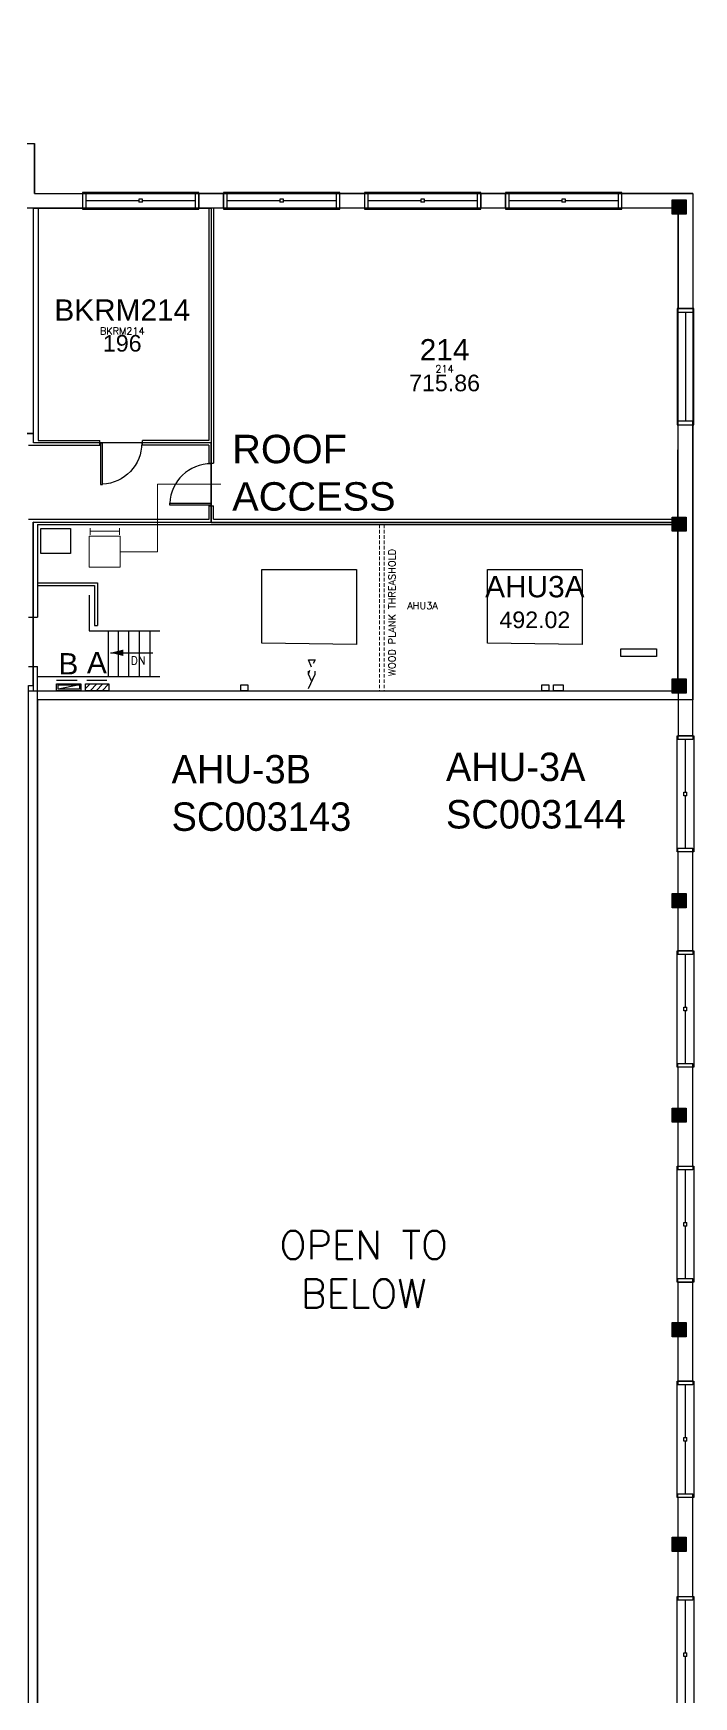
# Model space of a CAD drawing. Header units: inches. Extents: x -2145 to 3863, y -18008 to 4650.
# Drawn here: x 40 to 597, y -16723 to -15320 of the extents above; entities that cross this region are included whole.
import ezdxf
from ezdxf.enums import TextEntityAlignment as Align

# ---------------------------------------------------------------- set-up
doc = ezdxf.new("R2010")
doc.units = ezdxf.units.IN
doc.header["$LTSCALE"] = 48
doc.header["$MEASUREMENT"] = 0
doc.linetypes.add('HIDDEN2', pattern=[0.1875, 0.125, -0.0625])
doc.layers.get('0').update_dxf_attribs({"linetype": 'CONTINUOUS'})
for name, color, linetype in [('A-COLS', 1, 'CONTINUOUS'), ('A-COLS-GRID', 41, 'CONTINUOUS'), ('A-DOOR', 30, 'CONTINUOUS'), ('A-FLOR-STRS', 30, 'CONTINUOUS'), ('A-TEXT', 2, 'CONTINUOUS'), ('A-WALLS', 1, 'CONTINUOUS'), ('A-WIN', 30, 'CONTINUOUS'), ('CAFM_Gross', 200, 'CONTINUOUS'), ('CAFM_ID', 8, 'CONTINUOUS'), ('CAFM_MeasuredGross', 50, 'CONTINUOUS'), ('CAFM_SPACE', 5, 'CONTINUOUS'), ('CAFM_Space_Label', 7, 'CONTINUOUS'), ('FCA HVAC EQ', 30, 'CONTINUOUS')]:
    doc.layers.add(name, color=color, linetype=linetype)
doc.layers.add('A-EQPM', color=30, linetype='CONTINUOUS', lineweight=0)
doc.layers.add('A-FLOR-SPCL', color=2, linetype='CONTINUOUS', lineweight=15)
doc.styles.add('ARIAL', font='arial.ttf')
doc.styles.add('CAFM-TXT', font='txt.shx', dxfattribs={"height": 6})
doc.styles.add('ROMANS', font='ROMANS.shx')

# ---------------------------------------------------------------- blocks, each defined once
blk = doc.blocks.new('WN2')
for p, q in [((0, -0.5625), (0, 0.5625)), ((0, 0.5625), (1, 0.5625)), ((0, 0.5), (0.03125, 0.5)), ((0.03125, 0.5), (0.03125, -0.5)), ((1, 0.5), (0.96875, 0.5)), ((0.96875, -0.5), (0.96875, 0.5)), ((1, 0.5625), (1, -0.5625)), ((0.03125, 0), (0.484375, 0)), ((0.484375, 0.109375), (0.515625, 0.109375)), ((0.484375, -0.09375), (0.484375, 0.109375)), ((0.515625, 0.109375), (0.515625, -0.09375)), ((0.515625, 0), (0.96875, 0)), ((0.484375, -0.09375), (0.515625, -0.09375)), ((0, -0.5), (0.03125, -0.5)), ((1, -0.5625), (0, -0.5625)), ((1, -0.5), (0.96875, -0.5))]:
    blk.add_line(p, q)
blk = doc.blocks.new('WN1')
for p, q in [((0, -0.5625), (0, 0.5625)), ((0, 0.5625), (1, 0.5625)), ((0, 0.5), (0.03125, 0.5)), ((0.03125, 0.5), (0.03125, -0.5)), ((1, 0.5), (0.96875, 0.5)), ((0.96875, -0.5), (0.96875, 0.5)), ((1, 0.5625), (1, -0.5625)), ((0.03125, 0), (0.96875, 0)), ((0, -0.5), (0.03125, -0.5)), ((1, -0.5625), (0, -0.5625)), ((1, -0.5), (0.96875, -0.5))]:
    blk.add_line(p, q)
blk = doc.blocks.new('DR-S90')
for p, q in [((0.015, 0.005), (0.015, 0.97)), ((0.015, 0.97), (0.062, 0.97)), ((0.062, 0.97), (0.062, 0.005)), ((0.062, 0.005), (0.015, 0.005))]:
    blk.add_line(p, q)
blk.add_arc((0.015, 0), 0.97, 360, 87.217)
blk = doc.blocks.new('LEADARR2')
blk.add_solid([(0, 0), (1, 0.25), (1, -0.25)])

msp = doc.modelspace()

# ---------------------------------------------------------------- linework, layer by layer
at = {"layer": 'A-COLS'}
for points in [[(579.1, -15460.5), (591.1, -15460.5), (591.1, -15472.5), (579.1, -15472.5)], [(579.1, -15728), (591.1, -15728), (591.1, -15740), (579.1, -15740)], [(579.1, -15864.5), (591.1, -15864.5), (591.1, -15876.5), (579.1, -15876.5)], [(579.1, -16045.5), (591.1, -16045.5), (591.1, -16057.5), (579.1, -16057.5)], [(579.1, -16226.5), (591.1, -16226.5), (591.1, -16238.5), (579.1, -16238.5)], [(579.1, -16407.5), (591.1, -16407.5), (591.1, -16419.5), (579.1, -16419.5)], [(579.1, -16588.5), (591.1, -16588.5), (591.1, -16600.5), (579.1, -16600.5)]]:
    msp.add_lwpolyline(points, close=True, dxfattribs=at)
at = {"layer": 'A-COLS-GRID'}
for points in [[(579.1, -15460.5), (591.1, -15460.5), (579.1, -15472.5), (591.1, -15472.5)], [(579.1, -15728), (591.1, -15728), (579.1, -15740), (591.1, -15740)], [(579.1, -15864.5), (591.1, -15864.5), (579.1, -15876.5), (591.1, -15876.5)], [(579.1, -16045.5), (591.1, -16045.5), (579.1, -16057.5), (591.1, -16057.5)], [(579.1, -16226.5), (591.1, -16226.5), (579.1, -16238.5), (591.1, -16238.5)], [(579.1, -16407.5), (591.1, -16407.5), (579.1, -16419.5), (591.1, -16419.5)], [(579.1, -16588.5), (591.1, -16588.5), (579.1, -16600.5), (591.1, -16600.5)]]:
    msp.add_solid(points, dxfattribs=at)
at = {"layer": 'A-EQPM', "color": 1}
msp.add_line((144.8, -15700.3), (198.3, -15700.3), dxfattribs=at)
for points in [[(113.3, -15757.2), (144.8, -15757.2), (144.8, -15700.3)], [(87.9, -15737.3), (87.9, -15743)], [(87.9, -15739.8), (112.9, -15739.8)], [(112.9, -15737.3), (112.9, -15743)]]:
    msp.add_lwpolyline(points, dxfattribs=at)
msp.add_lwpolyline([(87.3, -15744.2), (113.3, -15744.2), (113.3, -15770.2), (87.3, -15770.2)], close=True, dxfattribs=at)
at = {"layer": 'A-FLOR-SPCL', "linetype": 'HIDDEN2', "ltscale": 0.5}
for points in [[(332.2, -15734.4), (332.2, -15874.5)], [(336.2, -15734.4), (336.2, -15874.5)]]:
    msp.add_lwpolyline(points, dxfattribs=at)
at = {"layer": 'A-FLOR-STRS'}
for p, q in [((103.3, -15824), (103.3, -15862.4)), ((111.6, -15824), (111.6, -15862.4)), ((120.5, -15824), (120.5, -15862.4)), ((129.5, -15824), (129.5, -15862.4)), ((138.5, -15824), (138.5, -15862.4)), ((105.2, -15842.5), (140.8, -15842.5))]:
    msp.add_line(p, q, dxfattribs=at)
for points in [[(87.3, -15793.9), (87.3, -15824), (146.8, -15824)], [(43.7, -15862.4), (146.8, -15862.4)]]:
    msp.add_lwpolyline(points, dxfattribs=at)
at = {"layer": 'A-WALLS'}
for p, q in [((18.8, -15413), (41.1, -15413)), ((41.1, -15455), (41.1, -15413)), ((41.1, -15455), (81.6, -15455)), ((81.6, -15455), (81.6, -15467.5)), ((179.6, -15455), (179.6, -15467.5)), ((200.6, -15455), (179.6, -15455)), ((200.6, -15467.5), (200.6, -15455)), ((298.6, -15467.5), (298.6, -15455)), ((319.6, -15455), (298.6, -15455)), ((319.6, -15455), (319.6, -15467.5)), ((417.6, -15455), (417.6, -15467.5)), ((438.6, -15455), (417.6, -15455)), ((438.6, -15467.5), (438.6, -15455)), ((536.6, -15467.5), (536.6, -15455)), ((596.6, -15455), (536.6, -15455)), ((596.6, -15455), (596.6, -15552.2)), ((44.1, -15467.5), (81.6, -15467.5)), ((44.1, -15467.5), (44.1, -15663.5)), ((188.1, -15467.5), (179.6, -15467.5)), ((188.1, -15467.5), (188.1, -15663.5)), ((200.6, -15467.5), (192.1, -15467.5)), ((192.1, -15467.5), (192.1, -15682.5)), ((319.6, -15467.5), (298.6, -15467.5)), ((438.6, -15467.5), (417.6, -15467.5)), ((584.1, -15467.5), (536.6, -15467.5)), ((584.1, -15467.5), (584.1, -15552.2)), ((584.1, -15552.2), (596.6, -15552.2)), ((583.9, -15729.9), (584.1, -15650.2)), ((584.1, -15650.2), (596.6, -15650.2)), ((596.6, -15912.5), (596.6, -15650.2)), ((36.1, -15667.5), (96.1, -15667.5)), ((44.1, -15663.5), (96.1, -15663.5)), ((96.1, -15667.5), (96.1, -15663.5)), ((188.1, -15663.5), (132.1, -15663.5)), ((132.1, -15667.5), (132.1, -15663.5)), ((188.1, -15667.5), (132.1, -15667.5)), ((188.1, -15667.5), (188.1, -15682.5)), ((188.1, -15682.5), (192.1, -15682.5)), ((188.4, -15729.9), (188.4, -15718.4)), ((188.4, -15718.4), (192.2, -15718.4)), ((192.2, -15729.9), (192.2, -15718.4)), ((192.2, -15729.9), (192.2, -15718.4)), ((36.1, -15729.9), (188.4, -15729.9)), ((43.7, -15734.4), (583.9, -15734.4)), ((43.7, -15734.4), (43.7, -15798.5)), ((192.2, -15729.9), (583.9, -15729.9)), ((584.1, -15866.5), (584.1, -15734.5)), ((43.7, -15783.6), (94.3, -15783.6)), ((43.7, -15785.6), (91.7, -15785.6)), ((91.7, -15785.6), (91.7, -15819.5)), ((94.3, -15783.6), (94.3, -15819.5)), ((43.7, -15798.5), (43.7, -15812.4)), ((36.1, -15812.4), (43.7, -15812.4)), ((36.1, -15854), (43.7, -15854)), ((43.7, -15874.5), (43.7, -15854)), ((43.7, -16774.4), (43.7, -15874.5)), ((44.1, -15874.5), (584.1, -15874.5)), ((44.1, -15874.5), (584.1, -15874.5)), ((584.1, -15874.5), (584.1, -15912.5)), ((596.6, -15912.5), (584.1, -15912.5)), ((584.1, -16094), (584.1, -16010.5)), ((596.6, -16010.5), (584.1, -16010.5)), ((596.6, -16094), (596.6, -16010.5)), ((596.6, -16094), (584.1, -16094)), ((596.6, -16192), (584.1, -16192)), ((584.1, -16275.5), (584.1, -16192)), ((596.6, -16275.5), (596.6, -16192)), ((584.1, -16275.5), (596.6, -16275.5)), ((584.1, -16373.5), (596.6, -16373.5)), ((584.1, -16457), (584.1, -16373.5)), ((596.6, -16457), (596.6, -16373.5)), ((596.6, -16457), (584.1, -16457)), ((596.6, -16555), (584.1, -16555)), ((584.1, -16638.5), (584.1, -16555)), ((596.6, -16638.5), (596.6, -16555)), ((584.1, -16638.5), (596.6, -16638.5))]:
    msp.add_line(p, q, dxfattribs=at)
msp.add_lwpolyline([(91.7, -15819.5), (94.3, -15819.5)], dxfattribs=at)
at = {"layer": 'CAFM_Gross'}
msp.add_lwpolyline([(-151.4, -15287), (-151.4, -15413), (41.1, -15413), (41.1, -15455), (596.6, -15455), (596.6, -15882.2), (43.7, -15882.2), (43.7, -16774.4)], dxfattribs=at)
at = {"layer": 'CAFM_MeasuredGross'}
msp.add_lwpolyline([(-1102.9, -17681.5), (33.1, -17681.5), (33.1, -17819.5), (309.1, -17819.5), (309.1, -16809.5), (36.1, -16809.5), (35.9, -15874.5), (583.9, -15874.5), (584.1, -15467.5), (25.1, -15467.5), (25.1, -15421.5), (-163.9, -15421.5), (-163.9, -15299.5)], dxfattribs=at)
at = {"layer": 'CAFM_SPACE'}
for points in [[(-159.9, -15421.5), (-159.9, -15613.5), (-93.9, -15613.5), (-93.9, -15491.5), (-41.9, -15491.5), (-41.9, -15615.5), (-57.9, -15615.5), (-57.9, -15657.5), (40.1, -15657.5), (40.1, -15467.5), (25.1, -15467.5), (25.1, -15421.5)], [(40.1, -15665.5), (40.1, -15467.5), (190.1, -15467.5), (190.1, -15665.5)], [(584.1, -15732.5), (584.1, -15467.5), (190.1, -15467.5), (190.1, -15732.5)], [(39.9, -15874.5), (583.9, -15874.5), (584.1, -15732.5), (39.9, -15732.4)]]:
    msp.add_lwpolyline(points, close=True, dxfattribs=at)
msp.add_lwpolyline([(36.1, -16792), (36.1, -15870), (39.9, -15870), (39.9, -15732.4), (190.1, -15732.5), (190.1, -15665.5), (40.1, -15665.5), (40.1, -15657.5), (-57.9, -15657.5), (-124, -15657.5), (-124, -15681.1), (-159.9, -15681.1), (-159.9, -15709.5), (-159.9, -15840.5), (-92.9, -15840.5), (-92.9, -16161.7), (-93.9, -16161.7), (-93.9, -16285), (-93.9, -16287), (-96.8, -16287), (-96.8, -16359), (-93.9, -16359), (-93.9, -16939)], dxfattribs=at)
at = {"layer": 'FCA HVAC EQ'}
for points in [[(46.3, -15737.6), (71.3, -15737.6), (71.3, -15758.7), (46.3, -15758.7)], [(232.8, -15772.1), (312.8, -15772.1), (312.8, -15835.5), (232.8, -15834.5)], [(423.3, -15772.1), (503.3, -15772.1), (503.3, -15835.5), (423.3, -15834.5)], [(535.9, -15839.3), (566, -15839.3), (566, -15845.7), (535.9, -15845.7)], [(59.7, -15868.8), (80.2, -15868.8), (80.2, -15874.5), (59.7, -15874.5)], [(61, -15869.4), (78.9, -15869.4), (78.9, -15873.2), (61, -15873.2)], [(84.1, -15868.8), (103.9, -15868.8), (103.9, -15874.5), (84.1, -15874.5)], [(215.3, -15869.4), (221, -15869.4), (221, -15874.5), (215.3, -15874.5)]]:
    msp.add_lwpolyline(points, close=True, dxfattribs=at)
for points in [[(272.2, -15848.3), (278, -15848.3), (276.1, -15851.5)], [(274.8, -15854.7), (272.2, -15848.3)], [(59.7, -15865.6), (77, -15865.6)], [(78.9, -15869.4), (61, -15873.2)], [(87.9, -15868.8), (84.1, -15872.6)], [(85.3, -15865.6), (102, -15865.6)], [(93.7, -15868.8), (87.9, -15874.5)], [(98.8, -15868.8), (93, -15874.5)], [(103.9, -15868.8), (98.1, -15874.5)], [(274.8, -15866.2), (272.2, -15860.4), (273.5, -15857.2)], [(272.2, -15872.6), (278, -15860.4), (278, -15857.9)], [(272.2, -15860.4), (272.2, -15857.9)], [(469.3, -15869.4), (475.1, -15869.4), (475.1, -15874.5), (469.3, -15874.5), (469.3, -15869.4)], [(478.9, -15869.4), (487.3, -15869.4), (487.3, -15874.5), (478.9, -15874.5), (478.9, -15869.4)]]:
    msp.add_lwpolyline(points, dxfattribs=at)

# ---------------------------------------------------------------- block references
at = {"layer": 'A-DOOR', "xscale": 36, "yscale": -36}
msp.add_blockref('DR-S90', (96.1, -15665.5), dxfattribs=at)
at = {"layer": 'A-DOOR', "xscale": 36, "yscale": 36, "rotation": 89.9999999999996}
msp.add_blockref('DR-S90', (190.1, -15718.5), dxfattribs=at)
at = {"layer": 'A-FLOR-STRS', "xscale": 10.8, "yscale": 10.8, "zscale": 10.8}
msp.add_blockref('LEADARR2', (105.2, -15842.5), dxfattribs=at)
at = {"layer": 'A-WIN', "xscale": -98, "yscale": 12.50000000000067}
for p in [(179.6, -15461.2), (298.6, -15461.2), (417.6, -15461.2), (536.6, -15461.2)]:
    msp.add_blockref('WN2', p, dxfattribs=at)
at = {"layer": 'A-WIN', "yscale": 12.50000000000067}
for name, p, xscale, rotation in [('WN1', (590.3, -15552.2), -98, 89.99999999999976), ('WN2', (590.3, -16010.5), 98, 89.9999999999998), ('WN2', (590.3, -16192), 98, 89.9999999999998), ('WN2', (590.3, -16373.5), 98, 89.9999999999998), ('WN2', (590.3, -16555), 98, 89.9999999999998), ('WN2', (590.3, -16736.5), 98, 89.99999999999984)]:
    msp.add_blockref(name, p, dxfattribs=dict(at, xscale=xscale, rotation=rotation))

# ---------------------------------------------------------------- texts
at = {"layer": 'A-EQPM', "color": 1, "attachment_point": 1, "style": 'ARIAL'}
for s, insert, char_height, width in [('ROOF\\PACCESS', (207.9, -15658.6), 24, 163.148), ('A', (85.3, -15841.8), 18, 122.361), ('B', (61.3, -15842.8), 18, 122.361)]:
    msp.add_mtext(s, dxfattribs=dict(at, insert=insert, char_height=char_height, width=width))
at = {"layer": 'A-FLOR-STRS', "style": 'ROMANS'}
msp.add_text('DN', height=6.75, dxfattribs=at).set_placement((122.3, -15852.3))
at = {"layer": 'A-TEXT', "style": 'ROMANS'}
msp.add_text('WOOD PLANK THREASHOLD', height=6, rotation=90, dxfattribs=at).set_placement((345.8, -15862.3))
for s, p in [('OPEN TO', (318.9, -16354.1)), ('BELOW', (318.9, -16395))]:
    msp.add_text(s, height=24, dxfattribs=at).set_placement(p, align=Align.CENTER)
at = {"layer": 'CAFM_ID', "style": 'CAFM-TXT'}
for s, p in [('BKRM214', (115.1, -15574)), ('214', (387.1, -15606)), ('AHU3A', (368.5, -15805.8))]:
    msp.add_text(s, height=6, dxfattribs=at).set_placement(p, align=Align.CENTER)
at = {"layer": 'CAFM_Space_Label', "color": 7, "char_height": 0.2, "attachment_point": 5}
for s, insert in [('{\\fArial.ttf;\\H18;BKRM214}{\\fArial.ttf;\\H14;\\P196}', (115.1, -15566.5)), ('{\\fArial.ttf;\\H18;214}{\\fArial.ttf;\\H14;\\P715.86}', (387.1, -15600)), ('{\\fArial.ttf;\\H18;AHU3A}{\\fArial.ttf;\\H14;\\P492.02}', (463.3, -15799.8))]:
    msp.add_mtext(s, dxfattribs=dict(at, insert=insert))
at = {"layer": 'FCA HVAC EQ', "char_height": 24, "width": 178.686, "attachment_point": 1}
for s, insert in [('AHU-3B\\PSC003143', (156.7, -15928.7)), ('AHU-3A\\PSC003144', (388.3, -15926.7))]:
    msp.add_mtext(s, dxfattribs=dict(at, insert=insert))

doc.saveas('drawing.dxf')
